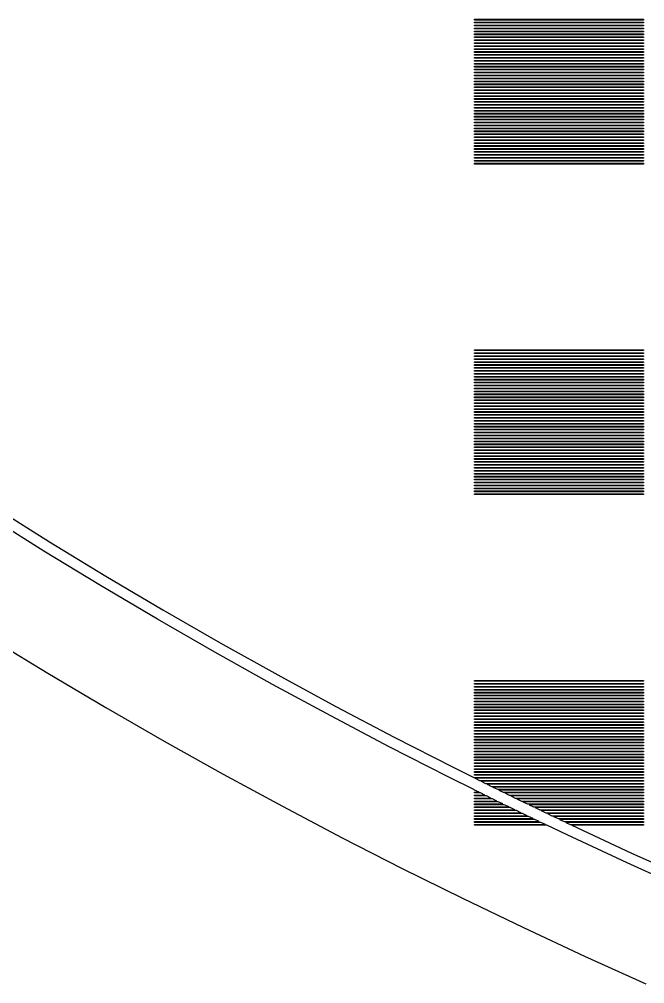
# Model space of a CAD drawing. Extents: x 40 to 187, y -3 to 150.
# Drawn here: x 70.71 to 79.42, y 3.69 to 17.11 of the extents above; entities that cross this region are included whole.
import ezdxf

# ---------------------------------------------------------------- set-up
doc = ezdxf.new("R2010")
doc.units = 0

msp = doc.modelspace()

# ---------------------------------------------------------------- linework, layer by layer
for p, q in [((77.0529, 17.103), (77.0529, 17.1132)), ((77.0529, 17.1132), (79.4049, 17.1132)), ((79.4049, 17.103), (77.0529, 17.103)), ((77.0529, 17.0621), (77.0529, 17.0723)), ((77.0529, 17.0723), (79.4049, 17.0723)), ((79.4049, 17.0621), (77.0529, 17.0621)), ((79.4049, 17.1132), (79.4049, 17.103)), ((79.4049, 17.0723), (79.4049, 17.0621)), ((77.0529, 17.0212), (77.0529, 17.0314)), ((77.0529, 17.0314), (79.4049, 17.0314)), ((79.4049, 17.0212), (77.0529, 17.0212)), ((77.0529, 16.9803), (77.0529, 16.9905)), ((77.0529, 16.9905), (79.4049, 16.9905)), ((79.4049, 16.9803), (77.0529, 16.9803)), ((77.0529, 16.9393), (77.0529, 16.9496)), ((77.0529, 16.9496), (79.4049, 16.9496)), ((79.4049, 16.9393), (77.0529, 16.9393)), ((79.4049, 17.0314), (79.4049, 17.0212)), ((79.4049, 16.9905), (79.4049, 16.9803)), ((79.4049, 16.9496), (79.4049, 16.9393)), ((77.0529, 16.8985), (77.0529, 16.9087)), ((77.0529, 16.9087), (79.4049, 16.9087)), ((79.4049, 16.8985), (77.0529, 16.8985)), ((77.0529, 16.8575), (77.0529, 16.8678)), ((77.0529, 16.8678), (79.4049, 16.8678)), ((79.4049, 16.8575), (77.0529, 16.8575)), ((77.0529, 16.8166), (77.0529, 16.8269)), ((77.0529, 16.8269), (79.4049, 16.8269)), ((79.4049, 16.8166), (77.0529, 16.8166)), ((77.0529, 16.7757), (77.0529, 16.786)), ((77.0529, 16.786), (79.4049, 16.786)), ((79.4049, 16.9087), (79.4049, 16.8985)), ((79.4049, 16.8678), (79.4049, 16.8575)), ((79.4049, 16.8269), (79.4049, 16.8166)), ((79.4049, 16.786), (79.4049, 16.7757)), ((79.4049, 16.7757), (77.0529, 16.7757)), ((77.0529, 16.7348), (77.0529, 16.7451)), ((77.0529, 16.7451), (79.4049, 16.7451)), ((79.4049, 16.7348), (77.0529, 16.7348)), ((77.0529, 16.6939), (77.0529, 16.7041)), ((77.0529, 16.7041), (79.4049, 16.7041)), ((79.4049, 16.6939), (77.0529, 16.6939)), ((77.0529, 16.653), (77.0529, 16.6633)), ((77.0529, 16.6633), (79.4049, 16.6633)), ((79.4049, 16.653), (77.0529, 16.653)), ((79.4049, 16.7451), (79.4049, 16.7348)), ((79.4049, 16.7041), (79.4049, 16.6939)), ((79.4049, 16.6633), (79.4049, 16.653)), ((77.0529, 16.6121), (77.0529, 16.6223)), ((77.0529, 16.6223), (79.4049, 16.6223)), ((79.4049, 16.6121), (77.0529, 16.6121)), ((77.0529, 16.5712), (77.0529, 16.5815)), ((77.0529, 16.5815), (79.4049, 16.5815)), ((79.4049, 16.5712), (77.0529, 16.5712)), ((77.0529, 16.5303), (77.0529, 16.5405)), ((77.0529, 16.5405), (79.4049, 16.5405)), ((79.4049, 16.5303), (77.0529, 16.5303)), ((79.4049, 16.6223), (79.4049, 16.6121)), ((79.4049, 16.5815), (79.4049, 16.5712)), ((79.4049, 16.5405), (79.4049, 16.5303)), ((77.0529, 16.4894), (77.0529, 16.4996)), ((77.0529, 16.4996), (79.4049, 16.4996)), ((79.4049, 16.4894), (77.0529, 16.4894)), ((77.0529, 16.4485), (77.0529, 16.4587)), ((77.0529, 16.4587), (79.4049, 16.4587)), ((79.4049, 16.4485), (77.0529, 16.4485)), ((77.0529, 16.4076), (77.0529, 16.4178)), ((77.0529, 16.4178), (79.4049, 16.4178)), ((79.4049, 16.4076), (77.0529, 16.4076)), ((77.0529, 16.3667), (77.0529, 16.3769)), ((77.0529, 16.3769), (79.4049, 16.3769)), ((79.4049, 16.4996), (79.4049, 16.4894)), ((79.4049, 16.4587), (79.4049, 16.4485)), ((79.4049, 16.4178), (79.4049, 16.4076)), ((79.4049, 16.3769), (79.4049, 16.3667)), ((79.4049, 16.3667), (77.0529, 16.3667)), ((77.0529, 16.3258), (77.0529, 16.336)), ((77.0529, 16.336), (79.4049, 16.336)), ((79.4049, 16.3258), (77.0529, 16.3258)), ((77.0529, 16.2849), (77.0529, 16.2951)), ((77.0529, 16.2951), (79.4049, 16.2951)), ((79.4049, 16.2849), (77.0529, 16.2849)), ((77.0529, 16.244), (77.0529, 16.2542)), ((77.0529, 16.2542), (79.4049, 16.2542)), ((79.4049, 16.244), (77.0529, 16.244)), ((79.4049, 16.336), (79.4049, 16.3258)), ((79.4049, 16.2951), (79.4049, 16.2849)), ((79.4049, 16.2542), (79.4049, 16.244)), ((77.0529, 16.2031), (77.0529, 16.2133)), ((77.0529, 16.2133), (79.4049, 16.2133)), ((79.4049, 16.2031), (77.0529, 16.2031)), ((77.0529, 16.1622), (77.0529, 16.1724)), ((77.0529, 16.1724), (79.4049, 16.1724)), ((79.4049, 16.1622), (77.0529, 16.1622)), ((77.0529, 16.1213), (77.0529, 16.1315)), ((77.0529, 16.1315), (79.4049, 16.1315)), ((79.4049, 16.1213), (77.0529, 16.1213)), ((79.4049, 16.2133), (79.4049, 16.2031)), ((79.4049, 16.1724), (79.4049, 16.1622)), ((79.4049, 16.1315), (79.4049, 16.1213)), ((77.0529, 16.0804), (77.0529, 16.0906)), ((77.0529, 16.0906), (79.4049, 16.0906)), ((79.4049, 16.0804), (77.0529, 16.0804)), ((77.0529, 16.0395), (77.0529, 16.0497)), ((77.0529, 16.0497), (79.4049, 16.0497)), ((79.4049, 16.0395), (77.0529, 16.0395)), ((77.0529, 15.9986), (77.0529, 16.0088)), ((77.0529, 16.0088), (79.4049, 16.0088)), ((79.4049, 15.9986), (77.0529, 15.9986)), ((79.4049, 16.0906), (79.4049, 16.0804)), ((79.4049, 16.0497), (79.4049, 16.0395)), ((79.4049, 16.0088), (79.4049, 15.9986)), ((77.0529, 15.9577), (77.0529, 15.9679)), ((77.0529, 15.9679), (79.4049, 15.9679)), ((79.4049, 15.9577), (77.0529, 15.9577)), ((77.0529, 15.9168), (77.0529, 15.927)), ((77.0529, 15.927), (79.4049, 15.927)), ((79.4049, 15.9168), (77.0529, 15.9168)), ((77.0529, 15.8759), (77.0529, 15.8861)), ((77.0529, 15.8861), (79.4049, 15.8861)), ((79.4049, 15.8759), (77.0529, 15.8759)), ((77.0529, 15.835), (77.0529, 15.8452)), ((77.0529, 15.8452), (79.4049, 15.8452)), ((79.4049, 15.9679), (79.4049, 15.9577)), ((79.4049, 15.927), (79.4049, 15.9168)), ((79.4049, 15.8861), (79.4049, 15.8759)), ((79.4049, 15.8452), (79.4049, 15.835)), ((79.4049, 15.835), (77.0529, 15.835)), ((77.0529, 15.7941), (77.0529, 15.8043)), ((77.0529, 15.8043), (79.4049, 15.8043)), ((79.4049, 15.7941), (77.0529, 15.7941)), ((77.0529, 15.7532), (77.0529, 15.7634)), ((77.0529, 15.7634), (79.4049, 15.7634)), ((79.4049, 15.7532), (77.0529, 15.7532)), ((77.0529, 15.7122), (77.0529, 15.7225)), ((77.0529, 15.7225), (79.4049, 15.7225)), ((79.4049, 15.7122), (77.0529, 15.7122)), ((79.4049, 15.8043), (79.4049, 15.7941)), ((79.4049, 15.7634), (79.4049, 15.7532)), ((79.4049, 15.7225), (79.4049, 15.7122)), ((77.0529, 15.6714), (77.0529, 15.6816)), ((77.0529, 15.6816), (79.4049, 15.6816)), ((79.4049, 15.6714), (77.0529, 15.6714)), ((77.0529, 15.6304), (77.0529, 15.6407)), ((77.0529, 15.6407), (79.4049, 15.6407)), ((79.4049, 15.6304), (77.0529, 15.6304)), ((77.0529, 15.5895), (77.0529, 15.5998)), ((77.0529, 15.5998), (79.4049, 15.5998)), ((79.4049, 15.5895), (77.0529, 15.5895)), ((79.4049, 15.6816), (79.4049, 15.6714)), ((79.4049, 15.6407), (79.4049, 15.6304)), ((79.4049, 15.5998), (79.4049, 15.5895)), ((77.0529, 15.5486), (77.0529, 15.5589)), ((77.0529, 15.5589), (79.4049, 15.5589)), ((79.4049, 15.5486), (77.0529, 15.5486)), ((77.0529, 15.5077), (77.0529, 15.5179)), ((77.0529, 15.5179), (79.4049, 15.5179)), ((79.4049, 15.5077), (77.0529, 15.5077)), ((77.0529, 15.4668), (77.0529, 15.4771)), ((77.0529, 15.4771), (79.4049, 15.4771)), ((79.4049, 15.4668), (77.0529, 15.4668)), ((79.4049, 15.5589), (79.4049, 15.5486)), ((79.4049, 15.5179), (79.4049, 15.5077)), ((79.4049, 15.4771), (79.4049, 15.4668)), ((77.0529, 15.4259), (77.0529, 15.4361)), ((77.0529, 15.4361), (79.4049, 15.4361)), ((79.4049, 15.4259), (77.0529, 15.4259)), ((77.0529, 15.385), (77.0529, 15.3952)), ((77.0529, 15.3952), (79.4049, 15.3952)), ((79.4049, 15.385), (77.0529, 15.385)), ((77.0529, 15.3441), (77.0529, 15.3543)), ((77.0529, 15.3543), (79.4049, 15.3543)), ((79.4049, 15.3441), (77.0529, 15.3441)), ((77.0529, 15.3032), (77.0529, 15.3134)), ((77.0529, 15.3134), (79.4049, 15.3134)), ((79.4049, 15.3032), (77.0529, 15.3032)), ((79.4049, 15.4361), (79.4049, 15.4259)), ((79.4049, 15.3952), (79.4049, 15.385)), ((79.4049, 15.3543), (79.4049, 15.3441)), ((79.4049, 15.3134), (79.4049, 15.3032)), ((77.0529, 15.2623), (77.0529, 15.2725)), ((77.0529, 15.2725), (79.4049, 15.2725)), ((79.4049, 15.2623), (77.0529, 15.2623)), ((77.0529, 15.2214), (77.0529, 15.2316)), ((77.0529, 15.2316), (79.4049, 15.2316)), ((79.4049, 15.2214), (77.0529, 15.2214)), ((77.0529, 15.1805), (77.0529, 15.1907)), ((77.0529, 15.1907), (79.4049, 15.1907)), ((79.4049, 15.1805), (77.0529, 15.1805)), ((79.4049, 15.2725), (79.4049, 15.2623)), ((79.4049, 15.2316), (79.4049, 15.2214)), ((79.4049, 15.1907), (79.4049, 15.1805)), ((77.0529, 15.1396), (77.0529, 15.1498)), ((77.0529, 15.1498), (79.4049, 15.1498)), ((79.4049, 15.1396), (77.0529, 15.1396)), ((77.0529, 15.0987), (77.0529, 15.1089)), ((77.0529, 15.1089), (79.4049, 15.1089)), ((79.4049, 15.0987), (77.0529, 15.0987)), ((79.4049, 15.1498), (79.4049, 15.1396)), ((79.4049, 15.1089), (79.4049, 15.0987)), ((77.0529, 12.5013), (77.0529, 12.5115)), ((77.0529, 12.5115), (79.4049, 12.5115)), ((79.4049, 12.5013), (77.0529, 12.5013)), ((79.4049, 12.5115), (79.4049, 12.5013)), ((77.0529, 12.4604), (77.0529, 12.4706)), ((77.0529, 12.4706), (79.4049, 12.4706)), ((79.4049, 12.4604), (77.0529, 12.4604)), ((77.0529, 12.4195), (77.0529, 12.4297)), ((77.0529, 12.4297), (79.4049, 12.4297)), ((79.4049, 12.4195), (77.0529, 12.4195)), ((77.0529, 12.3786), (77.0529, 12.3888)), ((77.0529, 12.3888), (79.4049, 12.3888)), ((79.4049, 12.3786), (77.0529, 12.3786)), ((79.4049, 12.4706), (79.4049, 12.4604)), ((79.4049, 12.4297), (79.4049, 12.4195)), ((79.4049, 12.3888), (79.4049, 12.3786)), ((77.0529, 12.3376), (77.0529, 12.3479)), ((77.0529, 12.3479), (79.4049, 12.3479)), ((79.4049, 12.3376), (77.0529, 12.3376)), ((77.0529, 12.2968), (77.0529, 12.307)), ((77.0529, 12.307), (79.4049, 12.307)), ((79.4049, 12.2968), (77.0529, 12.2968)), ((77.0529, 12.2558), (77.0529, 12.2661)), ((77.0529, 12.2661), (79.4049, 12.2661)), ((79.4049, 12.2558), (77.0529, 12.2558)), ((77.0529, 12.2149), (77.0529, 12.2252)), ((77.0529, 12.2252), (79.4049, 12.2252)), ((79.4049, 12.3479), (79.4049, 12.3376)), ((79.4049, 12.307), (79.4049, 12.2968)), ((79.4049, 12.2661), (79.4049, 12.2558)), ((79.4049, 12.2252), (79.4049, 12.2149)), ((79.4049, 12.2149), (77.0529, 12.2149)), ((77.0529, 12.174), (77.0529, 12.1843)), ((77.0529, 12.1843), (79.4049, 12.1843)), ((79.4049, 12.174), (77.0529, 12.174)), ((77.0529, 12.1331), (77.0529, 12.1434)), ((77.0529, 12.1434), (79.4049, 12.1434)), ((79.4049, 12.1331), (77.0529, 12.1331)), ((77.0529, 12.0922), (77.0529, 12.1024)), ((77.0529, 12.1024), (79.4049, 12.1024)), ((79.4049, 12.0922), (77.0529, 12.0922)), ((79.4049, 12.1843), (79.4049, 12.174)), ((79.4049, 12.1434), (79.4049, 12.1331)), ((79.4049, 12.1024), (79.4049, 12.0922)), ((77.0529, 12.0513), (77.0529, 12.0616)), ((77.0529, 12.0616), (79.4049, 12.0616)), ((79.4049, 12.0513), (77.0529, 12.0513)), ((77.0529, 12.0104), (77.0529, 12.0206)), ((77.0529, 12.0206), (79.4049, 12.0206)), ((79.4049, 12.0104), (77.0529, 12.0104)), ((77.0529, 11.9695), (77.0529, 11.9798)), ((77.0529, 11.9798), (79.4049, 11.9798)), ((79.4049, 11.9695), (77.0529, 11.9695)), ((79.4049, 12.0616), (79.4049, 12.0513)), ((79.4049, 12.0206), (79.4049, 12.0104)), ((79.4049, 11.9798), (79.4049, 11.9695)), ((77.0529, 11.9286), (77.0529, 11.9388)), ((77.0529, 11.9388), (79.4049, 11.9388)), ((79.4049, 11.9286), (77.0529, 11.9286)), ((77.0529, 11.8877), (77.0529, 11.8979)), ((77.0529, 11.8979), (79.4049, 11.8979)), ((79.4049, 11.8877), (77.0529, 11.8877)), ((77.0529, 11.8468), (77.0529, 11.857)), ((77.0529, 11.857), (79.4049, 11.857)), ((79.4049, 11.8468), (77.0529, 11.8468)), ((77.0529, 11.8059), (77.0529, 11.8161)), ((77.0529, 11.8161), (79.4049, 11.8161)), ((79.4049, 11.9388), (79.4049, 11.9286)), ((79.4049, 11.8979), (79.4049, 11.8877)), ((79.4049, 11.857), (79.4049, 11.8468)), ((79.4049, 11.8161), (79.4049, 11.8059)), ((79.4049, 11.8059), (77.0529, 11.8059)), ((77.0529, 11.765), (77.0529, 11.7752)), ((77.0529, 11.7752), (79.4049, 11.7752)), ((79.4049, 11.765), (77.0529, 11.765)), ((77.0529, 11.7241), (77.0529, 11.7343)), ((77.0529, 11.7343), (79.4049, 11.7343)), ((79.4049, 11.7241), (77.0529, 11.7241)), ((77.0529, 11.6832), (77.0529, 11.6934)), ((77.0529, 11.6934), (79.4049, 11.6934)), ((79.4049, 11.6832), (77.0529, 11.6832)), ((79.4049, 11.7752), (79.4049, 11.765)), ((79.4049, 11.7343), (79.4049, 11.7241)), ((79.4049, 11.6934), (79.4049, 11.6832)), ((77.0529, 11.6423), (77.0529, 11.6525)), ((77.0529, 11.6525), (79.4049, 11.6525)), ((79.4049, 11.6423), (77.0529, 11.6423)), ((77.0529, 11.6014), (77.0529, 11.6116)), ((77.0529, 11.6116), (79.4049, 11.6116)), ((79.4049, 11.6014), (77.0529, 11.6014)), ((77.0529, 11.5605), (77.0529, 11.5707)), ((77.0529, 11.5707), (79.4049, 11.5707)), ((79.4049, 11.5605), (77.0529, 11.5605)), ((79.4049, 11.6525), (79.4049, 11.6423)), ((79.4049, 11.6116), (79.4049, 11.6014)), ((79.4049, 11.5707), (79.4049, 11.5605)), ((77.0529, 11.5196), (77.0529, 11.5298)), ((77.0529, 11.5298), (79.4049, 11.5298)), ((79.4049, 11.5196), (77.0529, 11.5196)), ((77.0529, 11.4787), (77.0529, 11.4889)), ((77.0529, 11.4889), (79.4049, 11.4889)), ((79.4049, 11.4787), (77.0529, 11.4787)), ((77.0529, 11.4378), (77.0529, 11.448)), ((77.0529, 11.448), (79.4049, 11.448)), ((79.4049, 11.4378), (77.0529, 11.4378)), ((79.4049, 11.5298), (79.4049, 11.5196)), ((79.4049, 11.4889), (79.4049, 11.4787)), ((79.4049, 11.448), (79.4049, 11.4378)), ((77.0529, 11.3969), (77.0529, 11.4071)), ((77.0529, 11.4071), (79.4049, 11.4071)), ((79.4049, 11.3969), (77.0529, 11.3969)), ((77.0529, 11.356), (77.0529, 11.3662)), ((77.0529, 11.3662), (79.4049, 11.3662)), ((79.4049, 11.356), (77.0529, 11.356)), ((77.0529, 11.3151), (77.0529, 11.3253)), ((77.0529, 11.3253), (79.4049, 11.3253)), ((79.4049, 11.3151), (77.0529, 11.3151)), ((77.0529, 11.2742), (77.0529, 11.2844)), ((77.0529, 11.2844), (79.4049, 11.2844)), ((79.4049, 11.4071), (79.4049, 11.3969)), ((79.4049, 11.3662), (79.4049, 11.356)), ((79.4049, 11.3253), (79.4049, 11.3151)), ((79.4049, 11.2844), (79.4049, 11.2742)), ((79.4049, 11.2742), (77.0529, 11.2742)), ((77.0529, 11.2333), (77.0529, 11.2435)), ((77.0529, 11.2435), (79.4049, 11.2435)), ((79.4049, 11.2333), (77.0529, 11.2333)), ((77.0529, 11.1924), (77.0529, 11.2026)), ((77.0529, 11.2026), (79.4049, 11.2026)), ((79.4049, 11.1924), (77.0529, 11.1924)), ((77.0529, 11.1515), (77.0529, 11.1617)), ((77.0529, 11.1617), (79.4049, 11.1617)), ((79.4049, 11.1515), (77.0529, 11.1515)), ((79.4049, 11.2435), (79.4049, 11.2333)), ((79.4049, 11.2026), (79.4049, 11.1924)), ((79.4049, 11.1617), (79.4049, 11.1515)), ((77.0529, 11.1105), (77.0529, 11.1208)), ((77.0529, 11.1208), (79.4049, 11.1208)), ((79.4049, 11.1105), (77.0529, 11.1105)), ((77.0529, 11.0697), (77.0529, 11.0799)), ((77.0529, 11.0799), (79.4049, 11.0799)), ((79.4049, 11.0697), (77.0529, 11.0697)), ((77.0529, 11.0287), (77.0529, 11.039)), ((77.0529, 11.039), (79.4049, 11.039)), ((79.4049, 11.0287), (77.0529, 11.0287)), ((79.4049, 11.1208), (79.4049, 11.1105)), ((79.4049, 11.0799), (79.4049, 11.0697)), ((79.4049, 11.039), (79.4049, 11.0287)), ((77.0529, 10.9878), (77.0529, 10.9981)), ((77.0529, 10.9981), (79.4049, 10.9981)), ((79.4049, 10.9878), (77.0529, 10.9878)), ((77.0529, 10.9469), (77.0529, 10.9572)), ((77.0529, 10.9572), (79.4049, 10.9572)), ((79.4049, 10.9469), (77.0529, 10.9469)), ((77.0529, 10.906), (77.0529, 10.9162)), ((77.0529, 10.9162), (79.4049, 10.9162)), ((79.4049, 10.906), (77.0529, 10.906)), ((77.0529, 10.8651), (77.0529, 10.8754)), ((77.0529, 10.8754), (79.4049, 10.8754)), ((79.4049, 10.9981), (79.4049, 10.9878)), ((79.4049, 10.9572), (79.4049, 10.9469)), ((79.4049, 10.9162), (79.4049, 10.906)), ((79.4049, 10.8754), (79.4049, 10.8651)), ((79.4049, 10.8651), (77.0529, 10.8651)), ((77.0529, 10.8242), (77.0529, 10.8344)), ((77.0529, 10.8344), (79.4049, 10.8344)), ((79.4049, 10.8242), (77.0529, 10.8242)), ((77.0529, 10.7833), (77.0529, 10.7935)), ((77.0529, 10.7935), (79.4049, 10.7935)), ((79.4049, 10.7833), (77.0529, 10.7833)), ((77.0529, 10.7424), (77.0529, 10.7526)), ((77.0529, 10.7526), (79.4049, 10.7526)), ((79.4049, 10.7424), (77.0529, 10.7424)), ((79.4049, 10.8344), (79.4049, 10.8242)), ((79.4049, 10.7935), (79.4049, 10.7833)), ((79.4049, 10.7526), (79.4049, 10.7424)), ((77.0529, 10.7015), (77.0529, 10.7117)), ((77.0529, 10.7117), (79.4049, 10.7117)), ((79.4049, 10.7015), (77.0529, 10.7015)), ((77.0529, 10.6606), (77.0529, 10.6708)), ((77.0529, 10.6708), (79.4049, 10.6708)), ((79.4049, 10.6606), (77.0529, 10.6606)), ((77.0529, 10.6197), (77.0529, 10.6299)), ((77.0529, 10.6299), (79.4049, 10.6299)), ((79.4049, 10.6197), (77.0529, 10.6197)), ((79.4049, 10.7117), (79.4049, 10.7015)), ((79.4049, 10.6708), (79.4049, 10.6606)), ((79.4049, 10.6299), (79.4049, 10.6197)), ((77.0529, 10.5788), (77.0529, 10.589)), ((77.0529, 10.589), (79.4049, 10.589)), ((79.4049, 10.5788), (77.0529, 10.5788)), ((77.0529, 10.5379), (77.0529, 10.5481)), ((77.0529, 10.5481), (79.4049, 10.5481)), ((79.4049, 10.5379), (77.0529, 10.5379)), ((77.0529, 10.497), (77.0529, 10.5072)), ((77.0529, 10.5072), (79.4049, 10.5072)), ((79.4049, 10.497), (77.0529, 10.497)), ((79.4049, 10.589), (79.4049, 10.5788)), ((79.4049, 10.5481), (79.4049, 10.5379)), ((79.4049, 10.5072), (79.4049, 10.497)), ((70.3561, 10.3266), (71.1359, 9.8394)), ((71.0572, 9.7117), (70.2758, 10.1998)), ((71.1359, 9.8394), (71.9216, 9.3619)), ((71.8445, 9.2332), (71.0572, 9.7117)), ((71.9216, 9.3619), (72.7132, 8.894)), ((72.6377, 8.7644), (71.8445, 9.2332)), ((72.7132, 8.894), (73.5104, 8.4359)), ((73.4365, 8.3054), (72.6377, 8.7644)), ((70.3097, 8.4985), (71.1119, 8.011)), ((73.5104, 8.4359), (74.3132, 7.9877)), ((74.2409, 7.8562), (73.4365, 8.3054)), ((71.1119, 8.011), (71.9201, 7.5333)), ((74.3132, 7.9877), (75.1214, 7.5493)), ((75.0507, 7.417), (74.2409, 7.8562)), ((77.0529, 7.8996), (77.0529, 7.9098)), ((77.0529, 7.9098), (79.4049, 7.9098)), ((79.4049, 7.8996), (77.0529, 7.8996)), ((77.0529, 7.8587), (77.0529, 7.8689)), ((77.0529, 7.8689), (79.4049, 7.8689)), ((79.4049, 7.8587), (77.0529, 7.8587)), ((77.0529, 7.8178), (77.0529, 7.828)), ((77.0529, 7.828), (79.4049, 7.828)), ((79.4049, 7.8178), (77.0529, 7.8178)), ((77.0529, 7.7769), (77.0529, 7.7871)), ((77.0529, 7.7871), (79.4049, 7.7871)), ((79.4049, 7.9098), (79.4049, 7.8996)), ((79.4049, 7.8689), (79.4049, 7.8587)), ((79.4049, 7.828), (79.4049, 7.8178)), ((79.4049, 7.7871), (79.4049, 7.7769)), ((79.4049, 7.7769), (77.0529, 7.7769)), ((77.0529, 7.7359), (77.0529, 7.7462)), ((77.0529, 7.7462), (79.4049, 7.7462)), ((79.4049, 7.7359), (77.0529, 7.7359)), ((77.0529, 7.6951), (77.0529, 7.7053)), ((77.0529, 7.7053), (79.4049, 7.7053)), ((79.4049, 7.6951), (77.0529, 7.6951)), ((77.0529, 7.6541), (77.0529, 7.6644)), ((77.0529, 7.6644), (79.4049, 7.6644)), ((79.4049, 7.6541), (77.0529, 7.6541)), ((79.4049, 7.7462), (79.4049, 7.7359)), ((79.4049, 7.7053), (79.4049, 7.6951)), ((79.4049, 7.6644), (79.4049, 7.6541)), ((71.9201, 7.5333), (72.7341, 7.0655)), ((75.1214, 7.5493), (75.9349, 7.1208)), ((77.0529, 7.6132), (77.0529, 7.6235)), ((77.0529, 7.6235), (79.4049, 7.6235)), ((79.4049, 7.6132), (77.0529, 7.6132)), ((77.0529, 7.5723), (77.0529, 7.5826)), ((77.0529, 7.5826), (79.4049, 7.5826)), ((79.4049, 7.5723), (77.0529, 7.5723)), ((77.0529, 7.5314), (77.0529, 7.5417)), ((77.0529, 7.5417), (79.4049, 7.5417)), ((79.4049, 7.5314), (77.0529, 7.5314)), ((79.4049, 7.6235), (79.4049, 7.6132)), ((79.4049, 7.5826), (79.4049, 7.5723)), ((79.4049, 7.5417), (79.4049, 7.5314)), ((75.8659, 6.9877), (75.0507, 7.417)), ((77.0529, 7.4905), (77.0529, 7.5008)), ((77.0529, 7.5008), (79.4049, 7.5008)), ((79.4049, 7.4905), (77.0529, 7.4905)), ((77.0529, 7.4496), (77.0529, 7.4599)), ((77.0529, 7.4599), (79.4049, 7.4599)), ((79.4049, 7.4496), (77.0529, 7.4496)), ((77.0529, 7.4087), (77.0529, 7.4189)), ((77.0529, 7.4189), (79.4049, 7.4189)), ((79.4049, 7.4087), (77.0529, 7.4087)), ((79.4049, 7.5008), (79.4049, 7.4905)), ((79.4049, 7.4599), (79.4049, 7.4496)), ((79.4049, 7.4189), (79.4049, 7.4087)), ((77.0529, 7.3678), (77.0529, 7.378)), ((77.0529, 7.378), (79.4049, 7.378)), ((79.4049, 7.3678), (77.0529, 7.3678)), ((77.0529, 7.3269), (77.0529, 7.3371)), ((77.0529, 7.3371), (79.4049, 7.3371)), ((79.4049, 7.3269), (77.0529, 7.3269)), ((77.0529, 7.286), (77.0529, 7.2962)), ((77.0529, 7.2962), (79.4049, 7.2962)), ((79.4049, 7.286), (77.0529, 7.286)), ((77.0529, 7.2451), (77.0529, 7.2553)), ((77.0529, 7.2553), (79.4049, 7.2553)), ((79.4049, 7.378), (79.4049, 7.3678)), ((79.4049, 7.3371), (79.4049, 7.3269)), ((79.4049, 7.2962), (79.4049, 7.286)), ((79.4049, 7.2553), (79.4049, 7.2451)), ((75.9349, 7.1208), (76.7537, 6.7024)), ((79.4049, 7.2451), (77.0529, 7.2451)), ((77.0529, 7.2042), (77.0529, 7.2144)), ((77.0529, 7.2144), (79.4049, 7.2144)), ((79.4049, 7.2042), (77.0529, 7.2042)), ((77.0529, 7.1633), (77.0529, 7.1735)), ((77.0529, 7.1735), (79.4049, 7.1735)), ((79.4049, 7.1633), (77.0529, 7.1633)), ((77.0529, 7.1224), (77.0529, 7.1326)), ((77.0529, 7.1326), (79.4049, 7.1326)), ((79.4049, 7.1224), (77.0529, 7.1224)), ((79.4049, 7.2144), (79.4049, 7.2042)), ((79.4049, 7.1735), (79.4049, 7.1633)), ((79.4049, 7.1326), (79.4049, 7.1224)), ((72.7341, 7.0655), (73.5537, 6.6078)), ((76.6862, 6.5684), (75.8659, 6.9877)), ((77.0529, 7.0815), (77.0529, 7.0917)), ((77.0529, 7.0917), (79.4049, 7.0917)), ((79.4049, 7.0815), (77.0529, 7.0815)), ((77.0529, 7.0406), (77.0529, 7.0508)), ((77.0529, 7.0508), (79.4049, 7.0508)), ((79.4049, 7.0406), (77.0529, 7.0406)), ((77.0529, 6.9997), (77.0529, 7.0099)), ((77.0529, 7.0099), (79.4049, 7.0099)), ((79.4049, 6.9997), (77.0529, 6.9997)), ((79.4049, 7.0917), (79.4049, 7.0815)), ((79.4049, 7.0508), (79.4049, 7.0406)), ((79.4049, 7.0099), (79.4049, 6.9997)), ((77.0529, 6.9588), (77.0529, 6.969)), ((77.0529, 6.969), (79.4049, 6.969)), ((79.4049, 6.9588), (77.0529, 6.9588)), ((77.0529, 6.9179), (77.0529, 6.9281)), ((77.0529, 6.9281), (79.4049, 6.9281)), ((79.4049, 6.9179), (77.0529, 6.9179)), ((77.0529, 6.877), (77.0529, 6.8872)), ((77.0529, 6.8872), (79.4049, 6.8872)), ((79.4049, 6.877), (77.0529, 6.877)), ((77.0529, 6.8361), (77.0529, 6.8463)), ((77.0529, 6.8463), (79.4049, 6.8463)), ((79.4049, 6.969), (79.4049, 6.9588)), ((79.4049, 6.9281), (79.4049, 6.9179)), ((79.4049, 6.8872), (79.4049, 6.877)), ((79.4049, 6.8463), (79.4049, 6.8361)), ((79.4049, 6.8361), (77.0529, 6.8361)), ((77.0529, 6.7952), (77.0529, 6.8054)), ((77.0529, 6.8054), (79.4049, 6.8054)), ((79.4049, 6.7952), (77.0529, 6.7952)), ((77.0529, 6.7543), (77.0529, 6.7645)), ((77.0529, 6.7645), (79.4049, 6.7645)), ((79.4049, 6.7543), (77.0529, 6.7543)), ((77.0529, 6.7134), (77.0529, 6.7236)), ((77.0529, 6.7236), (79.4049, 6.7236)), ((79.4049, 6.7134), (77.0529, 6.7134)), ((79.4049, 6.8054), (79.4049, 6.7952)), ((79.4049, 6.7645), (79.4049, 6.7543)), ((79.4049, 6.7236), (79.4049, 6.7134)), ((73.5537, 6.6078), (74.379, 6.1602)), ((76.7537, 6.7024), (77.0529, 6.5541)), ((77.0529, 6.6725), (77.0529, 6.6827)), ((77.0529, 6.6827), (79.4049, 6.6827)), ((79.4049, 6.6725), (77.0529, 6.6725)), ((77.0529, 6.6316), (77.0529, 6.6418)), ((77.0529, 6.6418), (79.4049, 6.6418)), ((79.4049, 6.6316), (77.0529, 6.6316)), ((77.0529, 6.5907), (77.0529, 6.6009)), ((77.0529, 6.6009), (79.4049, 6.6009)), ((79.4049, 6.5907), (77.0529, 6.5907)), ((79.4049, 6.6827), (79.4049, 6.6725)), ((79.4049, 6.6418), (79.4049, 6.6316)), ((79.4049, 6.6009), (79.4049, 6.5907)), ((77.0529, 6.3866), (76.6862, 6.5684)), ((77.0529, 6.5541), (77.0529, 6.56)), ((77.0529, 6.56), (79.4049, 6.56)), ((79.4049, 6.5498), (77.0616, 6.5498)), ((77.0616, 6.5498), (77.1235, 6.5191)), ((77.1235, 6.5191), (79.4049, 6.5191)), ((79.4049, 6.5088), (77.1441, 6.5088)), ((77.1441, 6.5088), (77.206, 6.4782)), ((77.206, 6.4782), (79.4049, 6.4782)), ((79.4049, 6.468), (77.2266, 6.468)), ((77.2266, 6.468), (77.2885, 6.4373)), ((79.4049, 6.56), (79.4049, 6.5498)), ((79.4049, 6.5191), (79.4049, 6.5088)), ((79.4049, 6.4782), (79.4049, 6.468)), ((77.0529, 6.3861), (77.0529, 6.3866)), ((77.0539, 6.3861), (77.0529, 6.3861)), ((77.0529, 6.3452), (77.0529, 6.3555)), ((77.0529, 6.3555), (77.1158, 6.3555)), ((77.1364, 6.3452), (77.0529, 6.3452)), ((77.0529, 6.3043), (77.0529, 6.3145)), ((77.0529, 6.3145), (77.1983, 6.3145)), ((77.1158, 6.3555), (77.0539, 6.3861)), ((77.1983, 6.3145), (77.1364, 6.3452)), ((77.2885, 6.4373), (79.4049, 6.4373)), ((79.4049, 6.427), (77.3092, 6.427)), ((77.3092, 6.427), (77.371, 6.3964)), ((77.371, 6.3964), (79.4049, 6.3964)), ((79.4049, 6.3861), (77.3916, 6.3861)), ((77.3916, 6.3861), (77.4535, 6.3555)), ((77.4535, 6.3555), (79.4049, 6.3555)), ((79.4049, 6.3452), (77.4742, 6.3452)), ((77.4742, 6.3452), (77.5361, 6.3145)), ((77.5361, 6.3145), (79.4049, 6.3145)), ((79.4049, 6.4373), (79.4049, 6.427)), ((79.4049, 6.3964), (79.4049, 6.3861)), ((79.4049, 6.3555), (79.4049, 6.3452)), ((79.4049, 6.3145), (79.4049, 6.3043)), ((77.2189, 6.3043), (77.0529, 6.3043)), ((77.0529, 6.2634), (77.0529, 6.2736)), ((77.0529, 6.2736), (77.2808, 6.2736)), ((77.3015, 6.2634), (77.0529, 6.2634)), ((77.0529, 6.2225), (77.0529, 6.2327)), ((77.0529, 6.2327), (77.3633, 6.2327)), ((77.384, 6.2225), (77.0529, 6.2225)), ((77.0529, 6.1816), (77.0529, 6.1918)), ((77.0529, 6.1918), (77.4458, 6.1918)), ((77.4665, 6.1816), (77.0529, 6.1816)), ((77.2808, 6.2736), (77.2189, 6.3043)), ((77.3633, 6.2327), (77.3015, 6.2634)), ((77.4458, 6.1918), (77.384, 6.2225)), ((77.5117, 6.1592), (77.4665, 6.1816)), ((79.4049, 6.3043), (77.5567, 6.3043)), ((77.5567, 6.3043), (77.5775, 6.294)), ((77.5775, 6.294), (77.6199, 6.2736)), ((77.6199, 6.2736), (79.4049, 6.2736)), ((79.4049, 6.2634), (77.6412, 6.2634)), ((77.6412, 6.2634), (77.705, 6.2327)), ((77.705, 6.2327), (79.4049, 6.2327)), ((79.4049, 6.2225), (77.7263, 6.2225)), ((77.7263, 6.2225), (77.7901, 6.1918)), ((77.7901, 6.1918), (79.4049, 6.1918)), ((79.4049, 6.1816), (77.8114, 6.1816)), ((77.8114, 6.1816), (77.8753, 6.1509)), ((79.4049, 6.2736), (79.4049, 6.2634)), ((79.4049, 6.2327), (79.4049, 6.2225)), ((79.4049, 6.1918), (79.4049, 6.1816)), ((74.379, 6.1602), (75.2096, 5.7228)), ((77.0529, 6.1407), (77.0529, 6.1509)), ((77.0529, 6.1509), (77.5289, 6.1509)), ((77.5502, 6.1407), (77.0529, 6.1407)), ((77.0529, 6.0998), (77.0529, 6.11)), ((77.0529, 6.11), (77.614, 6.11)), ((77.6353, 6.0998), (77.0529, 6.0998)), ((77.0529, 6.0589), (77.0529, 6.0691)), ((77.0529, 6.0691), (77.6991, 6.0691)), ((77.7205, 6.0589), (77.0529, 6.0589)), ((77.5289, 6.1509), (77.5117, 6.1592)), ((77.614, 6.11), (77.5502, 6.1407)), ((77.6991, 6.0691), (77.6353, 6.0998)), ((77.7843, 6.0282), (77.7205, 6.0589)), ((77.8753, 6.1509), (79.4049, 6.1509)), ((79.4049, 6.1407), (77.8965, 6.1407)), ((77.8965, 6.1407), (77.9604, 6.11)), ((77.9604, 6.11), (79.4049, 6.11)), ((79.4049, 6.0998), (77.9817, 6.0998)), ((77.9817, 6.0998), (78.0455, 6.0691)), ((78.0455, 6.0691), (79.4049, 6.0691)), ((79.4049, 6.0589), (78.0668, 6.0589)), ((78.0668, 6.0589), (78.1306, 6.0282)), ((79.4049, 6.1509), (79.4049, 6.1407)), ((79.4049, 6.11), (79.4049, 6.0998)), ((79.4049, 6.0691), (79.4049, 6.0589)), ((77.0529, 6.018), (77.0529, 6.0282)), ((77.0529, 6.0282), (77.7843, 6.0282)), ((77.8056, 6.018), (77.0529, 6.018)), ((77.0529, 5.9771), (77.0529, 5.9873)), ((77.0529, 5.9873), (77.8694, 5.9873)), ((77.8907, 5.9771), (77.0529, 5.9771)), ((77.0529, 5.9362), (77.0529, 5.9464)), ((77.0529, 5.9464), (77.9546, 5.9464)), ((77.9758, 5.9362), (77.0529, 5.9362)), ((77.8694, 5.9873), (77.8056, 6.018)), ((77.9546, 5.9464), (77.8907, 5.9771)), ((78.0397, 5.9055), (77.9758, 5.9362)), ((78.1306, 6.0282), (79.4049, 6.0282)), ((79.4049, 6.018), (78.1519, 6.018)), ((78.1519, 6.018), (78.2158, 5.9873)), ((78.2158, 5.9873), (79.4049, 5.9873)), ((79.4049, 5.9771), (78.237, 5.9771)), ((78.237, 5.9771), (78.3009, 5.9464)), ((78.3009, 5.9464), (79.4049, 5.9464)), ((79.4049, 5.9362), (78.3222, 5.9362)), ((78.3222, 5.9362), (78.386, 5.9055)), ((79.4049, 6.0282), (79.4049, 6.018)), ((79.4049, 5.9873), (79.4049, 5.9771)), ((79.4049, 5.9464), (79.4049, 5.9362)), ((77.0529, 5.8953), (77.0529, 5.9055)), ((77.0529, 5.9055), (78.0397, 5.9055)), ((78.061, 5.8953), (77.0529, 5.8953)), ((78.3421, 5.7602), (78.061, 5.8953)), ((78.386, 5.9055), (79.4049, 5.9055)), ((79.4049, 5.8953), (78.4073, 5.8953)), ((78.4073, 5.8953), (79.2398, 5.5078)), ((79.4049, 5.9055), (79.4049, 5.8953)), ((75.2096, 5.7228), (76.0455, 5.2956)), ((79.1774, 5.3714), (78.3421, 5.7602)), ((79.2398, 5.5078), (80.0781, 5.13)), ((80.0173, 4.9929), (79.1774, 5.3714)), ((76.0455, 5.2956), (76.8867, 4.8786)), ((76.8867, 4.8786), (77.7328, 4.472)), ((77.7328, 4.472), (78.5839, 4.0758)), ((78.5839, 4.0758), (79.4398, 3.6902))]:
    msp.add_line(p, q)

doc.saveas('drawing.dxf')
